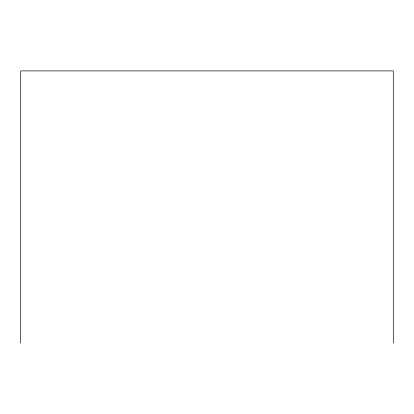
<?xml version="1.0" encoding="UTF-8"?>
<svg xmlns="http://www.w3.org/2000/svg" width="414" height="414" viewBox="0 0 414 414"><rect width="100%" height="100%" fill="white"/><g stroke="black" fill="none" stroke-linecap="round" stroke-linejoin="round"><path stroke-width="0.62" d="M393.3 343.102L393.3 70.897L20.7 70.897L20.7 343.102"/></g></svg>
